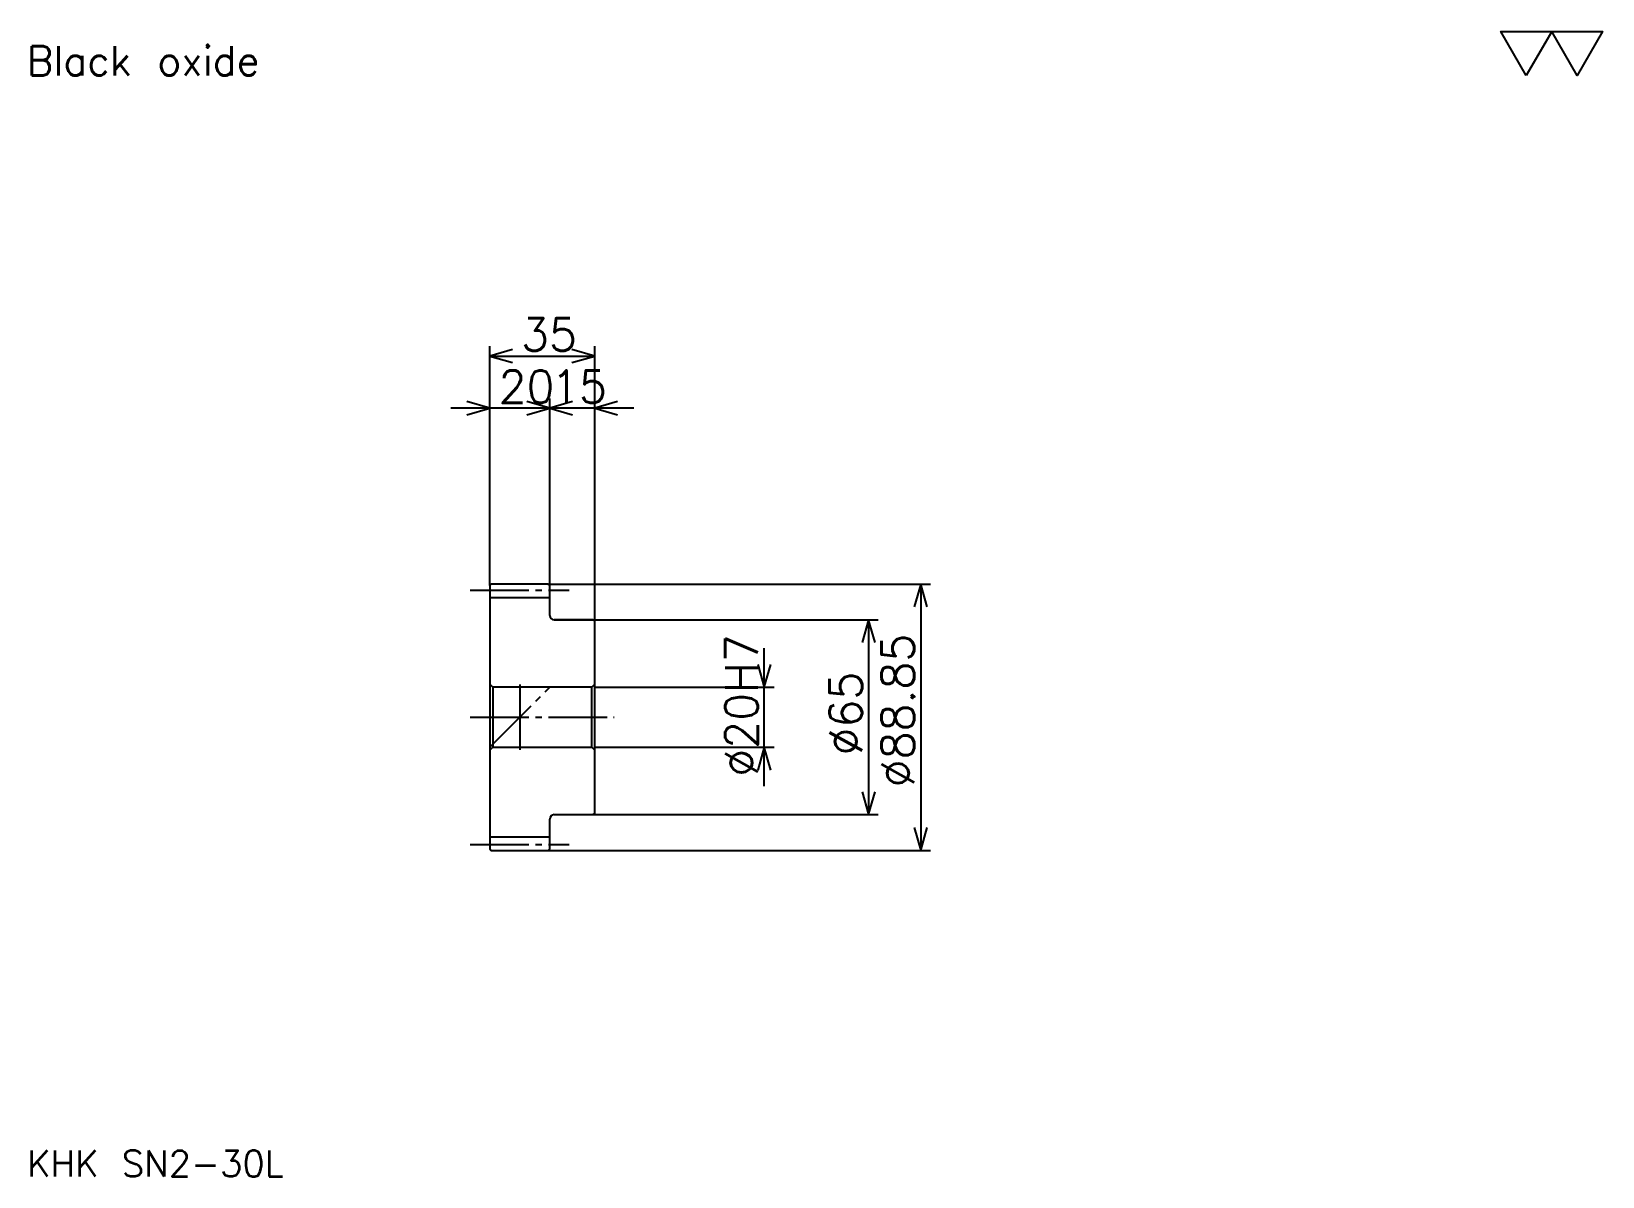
# Model space of a CAD drawing. Extents: x 23 to 547, y 24 to 406.
import ezdxf

# ---------------------------------------------------------------- set-up
doc = ezdxf.new("R2010")
doc.units = 0
doc.linetypes.add('DASHDOT', pattern=[26.086956, 19.565217, -2.173913, 2.173913, -2.173913])
doc.layers.get('0').update_dxf_attribs({"linetype": 'CONTINUOUS'})
doc.layers.add('DASHDOT', color=6, linetype='DASHDOT')
doc.styles.add('KANJI', font='TXT', dxfattribs={"bigfont": 'BIGFONT'})

msp = doc.modelspace()

# ---------------------------------------------------------------- linework, layer by layer
at = {"color": 5}
for p, q in [((176.086945, 221.600327), (176.086945, 300.948151)), ((211.086945, 221.600327), (211.086945, 300.948151)), ((176.086945, 297.687286), (211.086945, 297.687286)), ((196.086945, 221.600327), (196.086945, 283.556854)), ((209.130432, 280.295959), (163.043472, 280.295959)), ((224.130432, 280.295959), (183.043472, 280.295959)), ((176.086945, 221.100327), (176.086945, 221.600327)), ((195.586945, 221.600327), (211.086945, 221.600327)), ((196.086945, 221.100327), (196.086945, 221.600327)), ((211.086945, 221.600327), (323.043457, 221.600327)), ((211.086945, 209.17392), (211.086945, 221.600327)), ((319.782593, 221.600327), (319.782593, 132.747513)), ((197.586945, 209.67392), (211.086945, 209.67392)), ((211.086945, 209.67392), (305.652161, 209.67392)), ((302.391296, 209.67392), (302.391296, 144.67392)), ((267.608704, 154.130447), (267.608704, 200.217392)), ((211.086945, 187.17392), (270.869568, 187.17392)), ((211.086945, 167.17392), (270.869568, 167.17392)), ((197.586945, 144.67392), (211.086945, 144.67392)), ((211.086945, 144.67392), (305.652161, 144.67392)), ((195.586945, 132.747513), (211.086945, 132.747513)), ((211.086945, 132.747513), (323.043457, 132.747513))]:
    msp.add_line(p, q, dxfattribs=at)
at = {"color": 4}
for p, q in [((176.086945, 217.100327), (196.086945, 217.100327)), ((177.086945, 187.17392), (177.086945, 167.17392)), ((210.086945, 187.17392), (211.086945, 188.17392)), ((210.086945, 167.17392), (211.086945, 166.17392)), ((176.086945, 137.247513), (196.086945, 137.247513))]:
    msp.add_line(p, q, dxfattribs=at)
at = {"color": 7}
msp.add_line((186.086945, 188.043488), (186.086945, 166.304352), dxfattribs=at)
msp.add_lwpolyline([(521.739136, 391.304352), (513.260864, 406), (547.17395, 406), (538.695679, 391.304352), (530.217407, 406), (521.739136, 391.304352)], dxfattribs=at)
at = {"color": 5}
for points in [[(183.695633, 299.861206), (176.086945, 297.687286), (183.695633, 295.513367)], [(203.478241, 295.513367), (211.086945, 297.687286), (203.478241, 299.861206)], [(168.478256, 278.12207), (176.086945, 280.295959), (168.478256, 282.469879)], [(188.478241, 278.12207), (196.086945, 280.295959), (188.478241, 282.469879)], [(203.695648, 282.469879), (196.086945, 280.295959), (203.695648, 278.12207)], [(218.695648, 282.469879), (211.086945, 280.295959), (218.695648, 278.12207)], [(321.956512, 213.991638), (319.782593, 221.600327), (317.608673, 213.991638)], [(304.565186, 202.065216), (302.391296, 209.67392), (300.217377, 202.065216)], [(265.434784, 194.782623), (267.608704, 187.17392), (269.782593, 194.782623)], [(269.782593, 159.565216), (267.608704, 167.17392), (265.434784, 159.565216)], [(300.217377, 152.282623), (302.391296, 144.67392), (304.565186, 152.282623)], [(317.608673, 140.356201), (319.782593, 132.747513), (321.956512, 140.356201)]]:
    msp.add_lwpolyline(points, dxfattribs=at)
at = {"color": 4}
for points in [[(196.086945, 211.17392), (196.086945, 221.100327), (195.586945, 221.600327), (176.586945, 221.600327), (176.086945, 221.100327), (176.086945, 166.17392)], [(197.586945, 144.67392), (210.586945, 144.67392), (211.086945, 145.17392), (211.086945, 209.17392), (210.586945, 209.67392), (197.586945, 209.67392)], [(176.086945, 166.17392), (177.086945, 167.17392), (210.086945, 167.17392), (210.086945, 187.17392), (177.086945, 187.17392), (176.086945, 188.17392)], [(176.086945, 166.17392), (176.086945, 133.247513), (176.586945, 132.747513), (195.586945, 132.747513), (196.086945, 133.247513), (196.086945, 143.17392)]]:
    msp.add_lwpolyline(points, dxfattribs=at)
for centre, start, end in [((197.586945, 211.17392), 180, 270), ((197.586945, 143.17392), 90, 180)]:
    msp.add_arc(centre, 1.5, start, end, dxfattribs=at)
at = {"layer": 'DASHDOT', "color": 7}
for p, q in [((169.565201, 219.600327), (202.608688, 219.600327)), ((176.086945, 167.17392), (196.086945, 187.17392)), ((169.565201, 177.17392), (217.608688, 177.17392)), ((169.565201, 134.747513), (202.608688, 134.747513))]:
    msp.add_line(p, q, dxfattribs=at)

# ---------------------------------------------------------------- texts
at = {"color": 7, "style": 'KANJI'}
for s, height, p in [('Black oxide', 9.782609, (21.73913, 391.304352)), ('35', 10.869565, (186.521729, 299.426422)), ('20', 10.869565, (179.021729, 282.035095)), ('15', 10.869565, (196.521729, 282.035095)), ('KHK SN2-30L', 8.695652, (21.73913, 23.913044))]:
    msp.add_text(s, height=height, dxfattribs=at).set_placement(p)
for s, p in [('%%c20H7', (265.434784, 157.33696)), ('%%c88.85', (317.608673, 153.804352)), ('%%c65', (300.217377, 164.402176))]:
    msp.add_text(s, height=10.869565, rotation=90, dxfattribs=at).set_placement(p)

doc.saveas('drawing.dxf')
